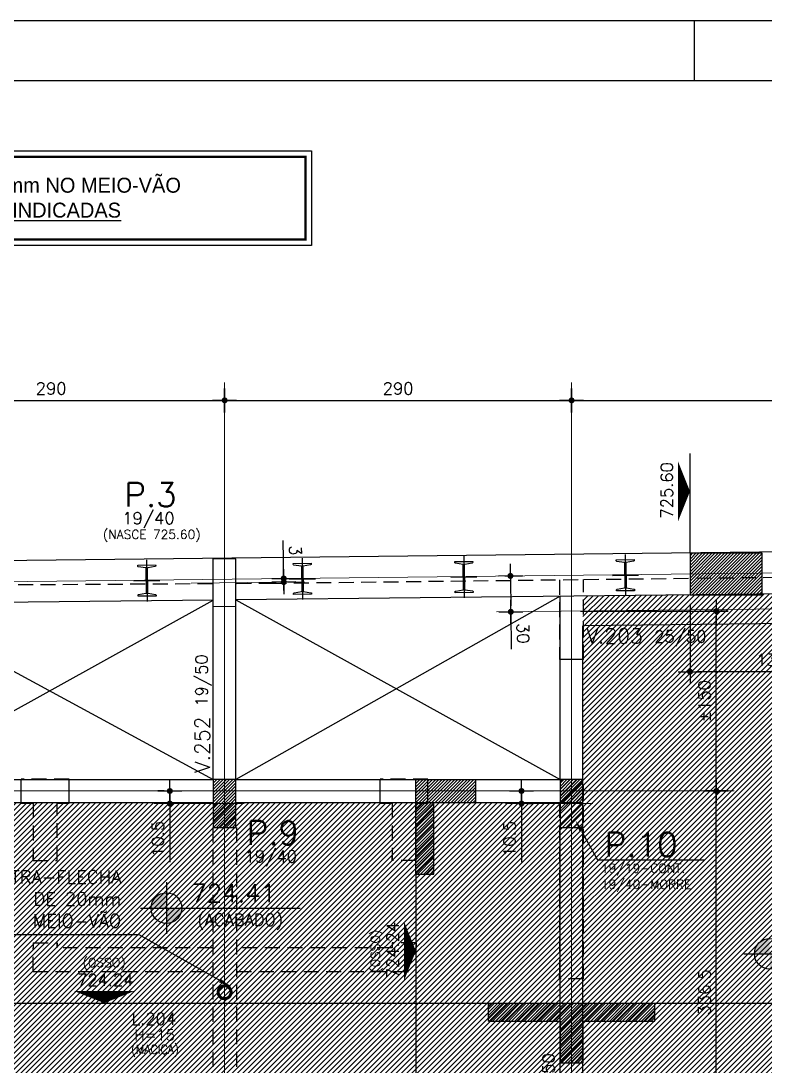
# Model space of a CAD drawing. Header units: inches. Extents: x 0 to 5940, y 0 to 4205.
# Drawn here: x 1677 to 2299, y 3331 to 4205 of the extents above; entities that cross this region are included whole.
import ezdxf
from ezdxf.enums import TextEntityAlignment as Align

# ---------------------------------------------------------------- set-up
doc = ezdxf.new("R2010")
doc.units = ezdxf.units.IN
doc.header["$LTSCALE"] = 50
doc.header["$MEASUREMENT"] = 0
doc.linetypes.add('HIDDEN', pattern=[0.375, 0.25, -0.125])
for name, color, linetype in [('ALVENARIA', 10, 'HIDDEN'), ('CONTRA-FLECHA', 152, 'Continuous'), ('CORTE-FORMA', 1, 'Continuous'), ('COTA', 6, 'Continuous'), ('FO-HACHURA_PILAR-CONT', 252, 'Continuous'), ('FO-HACHURA_PILAR-MORRE', 252, 'Continuous'), ('FO-TEXTO-LAJES', 152, 'Continuous'), ('FO-TEXTO-VIGAS', 3, 'Continuous'), ('FOLHA', 7, 'Continuous'), ('HACHUR LAJE', 141, 'Continuous'), ('NIVEL', 3, 'Continuous'), ('NIVEL-ARQUITETURA', 3, 'Continuous'), ('P-C', 1, 'Continuous'), ('P-M', 7, 'Continuous'), ('P-N', 5, 'Continuous'), ('PERFIL-CORTINA', 253, 'Continuous'), ('PILAR METALICO', 210, 'Continuous')]:
    doc.layers.add(name, color=color, linetype=linetype)
for name, color, linetype, lineweight in [('FO-Eixos', 150, 'Continuous', 5), ('FO-Textos dos pilares', 3, 'Continuous', 20), ('FO-Vigas', 2, 'Continuous', 30), ('SEM LAJE', 8, 'Continuous', 30)]:
    doc.layers.add(name, color=color, linetype=linetype, lineweight=lineweight)
doc.styles.add('ROMANS', font='romans.shx')
doc.dimstyles.new('COTA_50', dxfattribs={"dimscale": 5, "dimtxt": 2, "dimasz": 1, "dimexe": 2, "dimexo": 1.5, "dimgap": 1, "dimtad": 1, "dimzin": 12, "dimdsep": 46, "dimtxsty": 'ROMANS', "dimblk1": 'COTA', "dimblk2": 'COTA', "dimsah": 1, "dimcen": -4, "dimdle": 1.5, "dimclrd": 6, "dimclre": 6, "dimclrt": 3, "dimadec": 0, "dimazin": 0, "dimtfac": 1, "dimtofl": 0, "dimtmove": 0, "dimatfit": 3, "dimldrblk": 'COTA', "dimfxl": 1, "dimtolj": 1, "dimtzin": 12, "dimarcsym": 0})
doc.dimstyles.new('NOTA', dxfattribs={"dimscale": 5, "dimtxt": 2, "dimasz": 2, "dimexe": 1.5, "dimexo": 2, "dimgap": 1, "dimtad": 1, "dimdec": 1, "dimzin": 12, "dimdsep": 46, "dimtxsty": 'ROMANS', "dimcen": 0.09, "dimclrd": 8, "dimclre": 8, "dimclrt": 3, "dimadec": 0, "dimazin": 0, "dimtfac": 1, "dimtdec": 1, "dimtofl": 0, "dimtmove": 0, "dimatfit": 3, "dimfxl": 1, "dimtolj": 1, "dimtzin": 12, "dimarcsym": 0})
pattern_1 = [(45, (-4662.459, 9121.8574), (-1.3258252, 1.3258252), [])]

# ---------------------------------------------------------------- blocks, each defined once
blk = doc.blocks.new('COTA')
at = {"layer": 'COTA'}
for p, q in [((0, -2), (0, 2)), ((2, 0), (-2, 0))]:
    blk.add_line(p, q, dxfattribs=at)
at = {"layer": 'COTA', "const_width": 0.5}
blk.add_lwpolyline([(-0.25, 0, 1), (0.25, 0, 1)], format="xyb", close=True, dxfattribs=at)
blk = doc.blocks.new('*D39')
at = {"layer": 'COTA', "color": 6, "lineweight": -2, "transparency": 16777216}
for p, q in [((2236.31, 3717.71), (2236.31, 3650.92)), ((2372.31, 3661.45), (2372.31, 3670.92)), ((2367.31, 3660.92), (2241.31, 3660.92))]:
    blk.add_line(p, q, dxfattribs=at)
at = {"layer": 'Defpoints', "color": 0, "transparency": 16777216}
for p in [(2236.31, 3725.21), (2236.31, 3660.92), (2372.31, 3653.95)]:
    blk.add_point(p, dxfattribs=at)
at = {"layer": 'COTA', "color": 6, "lineweight": -2, "transparency": 16777216, "xscale": 5, "yscale": 5, "zscale": 5, "rotation": 180}
blk.add_blockref('COTA', (2236.31, 3660.92), dxfattribs=at)
at = {"layer": 'COTA', "color": 6, "lineweight": -2, "transparency": 16777216, "xscale": 5, "yscale": 5, "zscale": 5}
blk.add_blockref('COTA', (2372.31, 3660.92), dxfattribs=at)
at = {"layer": 'COTA', "color": 3, "transparency": 16777216, "insert": (2304.31, 3670.92), "char_height": 10, "attachment_point": 5, "style": 'ROMANS'}
blk.add_mtext('\\A1;136', dxfattribs=at)
blk = doc.blocks.new('*D72')
at = {"layer": 'COTA', "color": 6, "lineweight": -2, "transparency": 16777216}
for p, q in [((1557.3, 3878.96), (1557.3, 3897.76)), ((1847.3, 3878.96), (1847.3, 3897.76)), ((1562.3, 3887.76), (1842.3, 3887.76))]:
    blk.add_line(p, q, dxfattribs=at)
at = {"layer": 'Defpoints', "color": 0, "transparency": 16777216}
for p in [(1847.3, 3887.76), (1557.3, 3871.46), (1847.3, 3871.46)]:
    blk.add_point(p, dxfattribs=at)
at = {"layer": 'COTA', "color": 6, "lineweight": -2, "transparency": 16777216, "xscale": 5, "yscale": 5, "zscale": 5, "rotation": 180}
blk.add_blockref('COTA', (1557.3, 3887.76), dxfattribs=at)
at = {"layer": 'COTA', "color": 6, "lineweight": -2, "transparency": 16777216, "xscale": 5, "yscale": 5, "zscale": 5}
blk.add_blockref('COTA', (1847.3, 3887.76), dxfattribs=at)
at = {"layer": 'COTA', "color": 3, "transparency": 16777216, "insert": (1702.3, 3897.76), "char_height": 10, "attachment_point": 5, "style": 'ROMANS'}
blk.add_mtext('\\A1;290', dxfattribs=at)
blk = doc.blocks.new('*D73')
at = {"layer": 'COTA', "color": 6, "lineweight": -2, "transparency": 16777216}
for p, q in [((1847.3, 3879.67), (1847.3, 3897.76)), ((2137.3, 3879.67), (2137.3, 3897.76)), ((1852.3, 3887.76), (2132.3, 3887.76))]:
    blk.add_line(p, q, dxfattribs=at)
at = {"layer": 'Defpoints', "color": 0, "transparency": 16777216}
for p in [(2137.3, 3887.76), (1847.3, 3872.17), (2137.3, 3872.17)]:
    blk.add_point(p, dxfattribs=at)
at = {"layer": 'COTA', "color": 6, "lineweight": -2, "transparency": 16777216, "xscale": 5, "yscale": 5, "zscale": 5, "rotation": 180}
blk.add_blockref('COTA', (1847.3, 3887.76), dxfattribs=at)
at = {"layer": 'COTA', "color": 6, "lineweight": -2, "transparency": 16777216, "xscale": 5, "yscale": 5, "zscale": 5}
blk.add_blockref('COTA', (2137.3, 3887.76), dxfattribs=at)
at = {"layer": 'COTA', "color": 3, "transparency": 16777216, "insert": (1992.3, 3897.76), "char_height": 10, "attachment_point": 5, "style": 'ROMANS'}
blk.add_mtext('\\A1;290', dxfattribs=at)
blk = doc.blocks.new('*D74')
at = {"layer": 'COTA', "color": 6, "lineweight": -2, "transparency": 16777216}
for p, q in [((2137.3, 3880.16), (2137.3, 3897.76)), ((2650.3, 3880.16), (2650.3, 3897.76)), ((2142.3, 3887.76), (2645.3, 3887.76))]:
    blk.add_line(p, q, dxfattribs=at)
at = {"layer": 'Defpoints', "color": 0, "transparency": 16777216}
for p in [(2650.3, 3887.76), (2137.3, 3872.66), (2650.3, 3872.66)]:
    blk.add_point(p, dxfattribs=at)
at = {"layer": 'COTA', "color": 6, "lineweight": -2, "transparency": 16777216, "xscale": 5, "yscale": 5, "zscale": 5, "rotation": 180}
blk.add_blockref('COTA', (2137.3, 3887.76), dxfattribs=at)
at = {"layer": 'COTA', "color": 6, "lineweight": -2, "transparency": 16777216, "xscale": 5, "yscale": 5, "zscale": 5}
blk.add_blockref('COTA', (2650.3, 3887.76), dxfattribs=at)
at = {"layer": 'COTA', "color": 3, "transparency": 16777216, "insert": (2393.8, 3897.76), "char_height": 10, "attachment_point": 5, "style": 'ROMANS'}
blk.add_mtext('\\A1;513', dxfattribs=at)
blk = doc.blocks.new('*D208')
at = {"layer": 'COTA', "color": 6, "lineweight": -2, "transparency": 16777216}
for p, q in [((2081.61, 3740.96), (2096.16, 3741.12)), ((2086.21, 3736.01), (2086.44, 3716.01)), ((2081.95, 3710.96), (2096.49, 3711.12)), ((2086.5, 3711.01), (2086.85, 3679.82))]:
    blk.add_line(p, q, dxfattribs=at)
at = {"layer": 'Defpoints', "color": 0, "transparency": 16777216}
for p in [(2074.11, 3740.87), (2074.45, 3710.88), (2086.5, 3711.01)]:
    blk.add_point(p, dxfattribs=at)
at = {"layer": 'COTA', "color": 6, "lineweight": -2, "transparency": 16777216, "xscale": 5, "yscale": 5, "zscale": 5}
for p, rotation in [((2086.16, 3741.01), 90.64771208237049), ((2086.5, 3711.01), 270.6477120823705)]:
    blk.add_blockref('COTA', p, dxfattribs=dict(at, rotation=rotation))
at = {"layer": 'COTA', "color": 3, "transparency": 16777216, "insert": (2096.7, 3693.03), "char_height": 10, "attachment_point": 5, "rotation": 270.64771, "style": 'ROMANS'}
blk.add_mtext('\\A1;30', dxfattribs=at)
blk = doc.blocks.new('*D233')
at = {"layer": 'COTA', "color": 6, "lineweight": -2, "transparency": 16777216}
for p, q in [((2256.34, 3561.21), (2268.27, 3561.21)), ((2258.27, 3229.71), (2258.27, 3556.21)), ((2256.34, 3224.71), (2268.27, 3224.71))]:
    blk.add_line(p, q, dxfattribs=at)
at = {"layer": 'Defpoints', "color": 0, "transparency": 16777216}
for p in [(2248.84, 3561.21), (2258.27, 3561.21), (2248.84, 3224.71)]:
    blk.add_point(p, dxfattribs=at)
at = {"layer": 'COTA', "color": 6, "lineweight": -2, "transparency": 16777216, "xscale": 5, "yscale": 5, "zscale": 5}
for p, rotation in [((2258.27, 3561.21), 90), ((2258.27, 3224.71), 270)]:
    blk.add_blockref('COTA', p, dxfattribs=dict(at, rotation=rotation))
at = {"layer": 'COTA', "color": 3, "transparency": 16777216, "insert": (2248.27, 3392.96), "char_height": 10, "attachment_point": 5, "rotation": 90, "style": 'ROMANS'}
blk.add_mtext('\\A1;336.5', dxfattribs=at)
blk = doc.blocks.new('*D236')
at = {"layer": 'COTA', "color": 6, "lineweight": -2, "transparency": 16777216}
for p, q in [((2144.8, 3711.59), (2268.27, 3711.59)), ((2258.27, 3566.21), (2258.27, 3706.59)), ((2253.19, 3561.21), (2268.27, 3561.21))]:
    blk.add_line(p, q, dxfattribs=at)
at = {"layer": 'Defpoints', "color": 0, "transparency": 16777216}
for p in [(2137.3, 3711.59), (2258.27, 3711.59), (2245.69, 3561.21)]:
    blk.add_point(p, dxfattribs=at)
at = {"layer": 'COTA', "color": 6, "lineweight": -2, "transparency": 16777216, "xscale": 5, "yscale": 5, "zscale": 5}
for p, rotation in [((2258.27, 3711.59), 90), ((2258.27, 3561.21), 270)]:
    blk.add_blockref('COTA', p, dxfattribs=dict(at, rotation=rotation))
at = {"layer": 'COTA', "color": 3, "transparency": 16777216, "insert": (2248.27, 3636.4), "char_height": 10, "attachment_point": 5, "rotation": 90, "style": 'ROMANS'}
blk.add_mtext('\\A1;%%P150', dxfattribs=at)
blk = doc.blocks.new('*D253')
at = {"layer": 'COTA', "color": 6, "lineweight": -2, "transparency": 16777216}
for p, q in [((1896.68, 3738.87), (1896.32, 3770.58)), ((1896.62, 3743.87), (1896.57, 3748.87)), ((1900.24, 3738.91), (1906.68, 3738.98)), ((1900.27, 3735.91), (1906.71, 3735.98)), ((1896.77, 3730.87), (1896.83, 3725.87))]:
    blk.add_line(p, q, dxfattribs=at)
at = {"layer": 'Defpoints', "color": 0, "transparency": 16777216}
for p in [(1892.74, 3738.82), (1892.77, 3735.82), (1896.68, 3738.87)]:
    blk.add_point(p, dxfattribs=at)
at = {"layer": 'COTA', "color": 6, "lineweight": -2, "transparency": 16777216, "xscale": 5, "yscale": 5, "zscale": 5}
for p, rotation in [((1896.68, 3738.87), 270.6477120823548), ((1896.71, 3735.87), 90.64771208235483)]:
    blk.add_blockref('COTA', p, dxfattribs=dict(at, rotation=rotation))
at = {"layer": 'COTA', "color": 3, "transparency": 16777216, "insert": (1906.42, 3762.36), "char_height": 10, "attachment_point": 5, "rotation": 270.64771, "style": 'ROMANS'}
blk.add_mtext('\\A1;3', dxfattribs=at)
blk = doc.blocks.new('*D258')
at = {"layer": 'COTA', "color": 6, "lineweight": -2, "transparency": 16777216}
for p, q in [((1801.51, 3566.21), (1801.51, 3571.21)), ((1796.77, 3561.21), (1791.51, 3561.21)), ((1796.77, 3550.71), (1791.51, 3550.71)), ((1801.51, 3545.71), (1801.51, 3501.66))]:
    blk.add_line(p, q, dxfattribs=at)
at = {"layer": 'Defpoints', "color": 0, "transparency": 16777216}
for p in [(1804.27, 3561.21), (1801.51, 3550.71), (1804.27, 3550.71)]:
    blk.add_point(p, dxfattribs=at)
at = {"layer": 'COTA', "color": 6, "lineweight": -2, "transparency": 16777216, "xscale": 5, "yscale": 5, "zscale": 5}
for p, rotation in [((1801.51, 3561.21), 270), ((1801.51, 3550.71), 90)]:
    blk.add_blockref('COTA', p, dxfattribs=dict(at, rotation=rotation))
at = {"layer": 'COTA', "color": 3, "transparency": 16777216, "insert": (1791.51, 3521.18), "char_height": 10, "attachment_point": 5, "rotation": 90, "style": 'ROMANS'}
blk.add_mtext('\\A1;10.5', dxfattribs=at)
blk = doc.blocks.new('*D259')
at = {"layer": 'COTA', "color": 6, "lineweight": -2, "transparency": 16777216}
for p, q in [((2095.43, 3566.21), (2095.43, 3571.21)), ((2100.4, 3561.21), (2105.43, 3561.21)), ((2100.4, 3550.71), (2105.43, 3550.71)), ((2095.43, 3545.71), (2095.43, 3501.66))]:
    blk.add_line(p, q, dxfattribs=at)
at = {"layer": 'Defpoints', "color": 0, "transparency": 16777216}
for p in [(2092.9, 3561.21), (2092.9, 3550.71), (2095.43, 3550.71)]:
    blk.add_point(p, dxfattribs=at)
at = {"layer": 'COTA', "color": 6, "lineweight": -2, "transparency": 16777216, "xscale": 5, "yscale": 5, "zscale": 5}
for p, rotation in [((2095.43, 3561.21), 270), ((2095.43, 3550.71), 90)]:
    blk.add_blockref('COTA', p, dxfattribs=dict(at, rotation=rotation))
at = {"layer": 'COTA', "color": 3, "transparency": 16777216, "insert": (2085.43, 3521.18), "char_height": 10, "attachment_point": 5, "rotation": 90, "style": 'ROMANS'}
blk.add_mtext('\\A1;10.5', dxfattribs=at)
blk = doc.blocks.new('A$7E7B159102C265')
at = {"layer": 'PERFIL-CORTINA'}
for p, q in [((1406.69, 3287.53), (1407.09, 3252.84)), ((1536.68, 3289), (1537.08, 3254.31)), ((1671.68, 3290.53), (1672.07, 3255.83)), ((1806.67, 3292.05), (1807.06, 3257.36)), ((1395.98, 3270.06), (1417.8, 3270.31)), ((1525.97, 3271.53), (1547.79, 3271.78)), ((1660.96, 3273.06), (1682.78, 3273.3)), ((1795.96, 3274.58), (1817.77, 3274.83))]:
    blk.add_line(p, q, dxfattribs=at)
for points in [[(1671.59, 3263.21), (1671.37, 3283.14, 0.348536), (1670.88, 3283.74), (1664.72, 3284.74, -0.348536), (1664.23, 3285.34), (1664.23, 3286.1), (1679.22, 3286.26), (1679.23, 3285.51, -0.348536), (1678.76, 3284.9), (1672.63, 3283.76, 0.348536), (1672.15, 3283.15), (1672.38, 3263.22, 0.348536), (1672.87, 3262.62), (1679.02, 3261.62, -0.348536), (1679.51, 3261.02), (1679.52, 3260.27), (1664.52, 3260.1), (1664.51, 3260.85, -0.348536), (1664.99, 3261.47), (1671.12, 3262.6, 0.34905), (1671.59, 3263.21)], [(1806.58, 3264.74), (1806.36, 3284.67, 0.348536), (1805.87, 3285.27), (1799.72, 3286.26, -0.348536), (1799.23, 3286.87), (1799.22, 3287.62), (1814.22, 3287.79), (1814.22, 3287.04, -0.348536), (1813.75, 3286.42), (1807.62, 3285.29, 0.348536), (1807.14, 3284.67), (1807.37, 3264.75, 0.348536), (1807.86, 3264.14), (1814.01, 3263.15, -0.348536), (1814.5, 3262.55), (1814.51, 3261.79), (1799.51, 3261.62), (1799.5, 3262.38, -0.348536), (1799.98, 3262.99), (1806.11, 3264.13, 0.34905), (1806.58, 3264.74)], [(1406.61, 3260.22), (1406.38, 3280.14, 0.348536), (1405.89, 3280.75), (1399.74, 3281.74, -0.348536), (1399.25, 3282.35), (1399.24, 3283.1), (1414.24, 3283.27), (1414.25, 3282.52, -0.348536), (1413.77, 3281.9), (1407.65, 3280.77, 0.348536), (1407.17, 3280.15), (1407.4, 3260.23, 0.348536), (1407.88, 3259.62), (1414.04, 3258.63, -0.348536), (1414.53, 3258.02), (1414.54, 3257.27), (1399.54, 3257.1), (1399.53, 3257.86, -0.348536), (1400, 3258.47), (1406.13, 3259.6, 0.34905), (1406.61, 3260.22)], [(1536.6, 3261.69), (1536.37, 3281.61, 0.348536), (1535.88, 3282.22), (1529.73, 3283.21, -0.348536), (1529.24, 3283.82), (1529.23, 3284.57), (1544.23, 3284.74), (1544.24, 3283.98, -0.348536), (1543.77, 3283.37), (1537.64, 3282.24, 0.348536), (1537.16, 3281.62), (1537.39, 3261.7, 0.348536), (1537.88, 3261.09), (1544.03, 3260.1, -0.348536), (1544.52, 3259.49), (1544.53, 3258.74), (1529.53, 3258.57), (1529.52, 3259.32, -0.348536), (1530, 3259.94), (1536.12, 3261.07, 0.34905), (1536.6, 3261.69)]]:
    blk.add_lwpolyline(points, format="xyb", dxfattribs=at)

msp = doc.modelspace()

# ---------------------------------------------------------------- hatches: boundary and pattern name
at = {"layer": 'CORTE-FORMA'}
h = msp.add_hatch(dxfattribs=at)
h.set_pattern_fill('ANSI31', color=70, scale=15)
h.set_pattern_definition([(45, (-3172.3252, 9138.7036), (-1.3258252, 1.3258252), [])])
h.paths.add_polyline_path([(2236.308, 3725.208), (2296.308, 3725.208), (2296.308, 3760.208), (2236.308, 3760.208)])
h = msp.add_hatch(dxfattribs=at)
h.set_pattern_fill('ANSI31', color=70, scale=15)
h.set_pattern_definition(pattern_1)
h.paths.add_polyline_path([(2022.192, 3551.707), (2057.192, 3551.707), (2057.192, 3570.707), (2007.192, 3570.707), (2007.192, 3491.707), (2022.192, 3491.707)])
h = msp.add_hatch(dxfattribs=at)
h.set_pattern_fill('ANSI31', color=70, scale=15)
h.set_pattern_definition(pattern_1)
h.paths.add_polyline_path([(2127.804, 3368.876), (2127.804, 3333.876), (2146.804, 3333.876), (2146.804, 3368.876), (2206.804, 3368.876), (2206.804, 3383.876), (2067.804, 3383.876), (2067.804, 3368.876)])
at = {"layer": 'FO-HACHURA_PILAR-CONT'}
h = msp.add_hatch(dxfattribs=at)
h.set_pattern_fill('ANSI31', color=256, scale=15)
h.set_pattern_definition(pattern_1)
h.paths.add_polyline_path([(1837.804, 3570.707), (1837.804, 3530.707), (1856.804, 3530.707), (1856.804, 3570.707)])
h = msp.add_hatch(dxfattribs=at)
h.set_pattern_fill('ANSI31', color=256, scale=15)
h.set_pattern_definition([(45, (-4372.459, 9121.8574), (-1.3258252, 1.3258252), [])])
h.paths.add_polyline_path([(2127.804, 3570.707), (2127.804, 3551.707), (2146.804, 3551.707), (2146.804, 3570.707)])
at = {"layer": 'FO-HACHURA_PILAR-MORRE'}
h = msp.add_hatch(dxfattribs=at)
h.set_pattern_fill('ANSI31', color=256, scale=35)
h.set_pattern_definition([(45, (-4340.959, 9121.8574), (-3.0935922, 3.0935922), [])])
h.paths.add_polyline_path([(2146.804, 3570.707), (2137.304, 3570.707), (2127.804, 3570.707), (2127.804, 3550.707), (2127.804, 3530.707), (2137.304, 3530.707), (2146.804, 3530.707), (2146.804, 3550.707)])
at = {"layer": 'HACHUR LAJE'}
h = msp.add_hatch(dxfattribs=at)
h.set_pattern_fill('ANSI31', color=21, scale=25)
h.set_pattern_definition([(45, (-4662.459, 9121.8574), (-2.2097087, 2.2097087), [])])
h.paths.add_polyline_path([(2632.304, 3729.683), (2146.804, 3724.194), (2146.804, 3551.707), (1547.804, 3551.707), (1547.804, 3717.422), (1078.304, 3712.114), (1078.304, 3212.207), (1077.804, 3212.207), (1077.804, 2266.207), (1547.804, 2266.207), (1547.804, 3159.707), (2146.804, 3159.707), (2146.804, 2266.207), (2632.804, 2266.207), (2632.804, 3212.207), (2632.304, 3212.207)])
at = {"layer": 'NIVEL-ARQUITETURA'}
h = msp.add_hatch(color=1, dxfattribs=at)
h.paths.add_polyline_path([(1810.519, 3458.447), (1811.495, 3463.355), (1798.67, 3463.355), (1798.67, 3454.426), (1803.99, 3451.781), (1807.739, 3454.286)])
h.paths.add_polyline_path([(1798.67, 3454.426), (1798.67, 3450.53), (1803.578, 3451.506), (1803.99, 3451.781)])
h.paths.add_polyline_path([(1798.67, 3476.18), (1793.762, 3475.204), (1789.602, 3472.424), (1786.821, 3468.263), (1785.845, 3463.355), (1798.67, 3463.355)])
h = msp.add_hatch(color=1, dxfattribs=at)
h.paths.add_polyline_path([(2314.783, 3420.25), (2315.759, 3425.158), (2302.934, 3425.158), (2302.934, 3416.229), (2308.254, 3413.584), (2312.003, 3416.089)])
h.paths.add_polyline_path([(2302.934, 3416.229), (2302.934, 3412.333), (2307.842, 3413.309), (2308.254, 3413.584)])
h.paths.add_polyline_path([(2302.934, 3437.983), (2298.026, 3437.006), (2293.865, 3434.226), (2291.085, 3430.065), (2290.109, 3425.158), (2302.934, 3425.158)])

# ---------------------------------------------------------------- linework, layer by layer
at = {"layer": 'ALVENARIA'}
for p, q in [((2137.27, 3671.172), (2127.27, 3671.172)), ((2147.27, 3671.172), (2137.27, 3671.172)), ((1677.27, 3561.172), (1677.27, 3571.172)), ((1717.27, 3561.172), (1717.27, 3571.172)), ((1977.27, 3561.172), (1977.27, 3571.172)), ((2017.27, 3561.172), (2017.27, 3571.172)), ((1677.27, 3551.172), (1677.27, 3561.172)), ((1717.27, 3551.172), (1717.27, 3561.172)), ((1977.27, 3551.172), (1977.27, 3561.172)), ((2017.27, 3551.172), (2017.27, 3561.172)), ((1677.27, 3551.172), (1682.27, 3551.172)), ((1717.27, 3551.172), (1712.27, 3551.172)), ((1977.27, 3551.172), (1982.27, 3551.172)), ((2017.27, 3551.172), (2012.27, 3551.172)), ((1687.27, 3503.172), (1687.27, 3507.172)), ((1707.27, 3503.172), (1707.27, 3506.172)), ((1987.27, 3503.172), (1987.27, 3506.172)), ((2007.27, 3503.172), (2007.27, 3507.172)), ((1687.27, 3503.172), (1707.27, 3503.172)), ((2007.27, 3503.172), (1987.27, 3503.172)), ((1687.27, 3434.172), (1687.27, 3430.172)), ((1687.27, 3434.172), (1707.27, 3434.172)), ((1707.27, 3434.172), (1707.27, 3431.172)), ((1987.27, 3434.172), (1987.27, 3431.172)), ((2007.27, 3434.172), (1987.27, 3434.172)), ((2007.27, 3434.172), (2007.27, 3430.172)), ((2147.27, 3404.172), (2147.27, 3408.172)), ((2127.27, 3404.172), (2127.27, 3407.172)), ((2147.27, 3404.172), (2127.27, 3404.172))]:
    msp.add_line(p, q, dxfattribs=at)
at = {"layer": 'ALVENARIA', "flags": 128}
for points in [[(2147.508, 3738.042), (2426.314, 3741.351)], [(1393.461, 3732.192), (1837.27, 3734.669)], [(1857.27, 3734.781), (1886.47, 3734.944)], [(1886.47, 3734.944), (2147.508, 3738.042)], [(2127.27, 3737.802), (2127.27, 3671.172)], [(2147.27, 3671.172), (2147.27, 3738.039)], [(1717.27, 3571.172), (1677.27, 3571.172)], [(2017.27, 3571.172), (1977.27, 3571.172)], [(2147.27, 3404.172), (2147.27, 3571.172)], [(1677.27, 3551.172), (1687.27, 3551.172)], [(1687.27, 3551.172), (1687.27, 3503.172)], [(1707.27, 3551.172), (1717.27, 3551.172)], [(1707.27, 3503.172), (1707.27, 3551.172)], [(1977.27, 3551.172), (1987.27, 3551.172)], [(1987.27, 3551.172), (1987.27, 3503.172)], [(2007.27, 3551.172), (2017.27, 3551.172)], [(2007.27, 3503.172), (2007.27, 3551.172)], [(2127.27, 3551.172), (2127.27, 3404.172)], [(1837.338, 3530.707), (1837.338, 3320.172)], [(1857.27, 3530.707), (1857.27, 3320.172)], [(1857.27, 3530.707), (1857.27, 3320.172)], [(1687.27, 3434.172), (1687.27, 3430.172)], [(1707.27, 3430.172), (1707.27, 3434.172)], [(1987.27, 3434.172), (1987.27, 3430.172)], [(2007.27, 3430.172), (2007.27, 3434.172)], [(1687.27, 3410.172), (1687.27, 3430.172)], [(1837.27, 3430.172), (1707.27, 3430.172)], [(1987.27, 3430.172), (1857.27, 3430.172)], [(2007.27, 3410.172), (2007.27, 3430.172)], [(1687.27, 3410.172), (1837.27, 3410.172)], [(1857.27, 3410.172), (2007.27, 3410.172)]]:
    msp.add_lwpolyline(points, dxfattribs=at)
at = {"layer": 'CONTRA-FLECHA', "color": 252}
msp.add_lwpolyline([(1358.915, 4096.29), (1919.956, 4096.29), (1919.956, 4017.252), (1358.915, 4017.252)], close=True, dxfattribs=at)
at = {"layer": 'CONTRA-FLECHA', "color": 252, "const_width": 2}
msp.add_lwpolyline([(1363.915, 4091.29), (1914.956, 4091.29), (1914.956, 4022.252), (1363.915, 4022.252)], close=True, dxfattribs=at)
at = {"layer": 'CONTRA-FLECHA', "linetype": 'Continuous', "const_width": 2.56}
msp.add_lwpolyline([(1843.486, 3389.139, 1), (1851.122, 3396.775, 1)], format="xyb", close=True, dxfattribs=at)
at = {"layer": 'CORTE-FORMA'}
for p, q in [((2236.308, 3760.208), (2236.308, 3725.208)), ((2236.308, 3760.208), (2296.308, 3760.208)), ((2296.308, 3760.208), (2296.308, 3725.208)), ((2236.308, 3725.208), (2296.308, 3725.208)), ((2007.192, 3570.707), (2057.192, 3570.707)), ((2007.192, 3491.707), (2007.192, 3570.707)), ((2057.192, 3551.707), (2057.192, 3570.707)), ((2022.192, 3551.707), (2057.192, 3551.707)), ((2022.192, 3491.707), (2022.192, 3551.707)), ((2067.804, 3383.876), (2206.804, 3383.876)), ((2067.804, 3368.876), (2127.804, 3368.876)), ((2127.804, 3368.876), (2127.804, 3333.876)), ((2146.804, 3368.876), (2206.804, 3368.876)), ((2146.804, 3368.876), (2146.804, 3333.876)), ((2127.804, 3333.876), (2146.804, 3333.876))]:
    msp.add_line(p, q, dxfattribs=at)
at = {"layer": 'CORTE-FORMA', "color": 70}
for p, q in [((2007.192, 3491.707), (2022.192, 3491.707)), ((2067.804, 3368.876), (2067.804, 3383.876)), ((2206.804, 3368.876), (2206.804, 3383.876))]:
    msp.add_line(p, q, dxfattribs=at)
at = {"layer": 'CORTE-FORMA', "color": 8}
for p, q in [((2007.192, 3491.707), (2007.192, 3297.207)), ((1626.804, 3383.876), (2067.445, 3383.876)), ((2206.804, 3383.876), (2572.304, 3383.876))]:
    msp.add_line(p, q, dxfattribs=at)
at = {"layer": 'COTA'}
msp.add_line((2236.308, 3760.208), (2236.308, 3843.233), dxfattribs=at)
at = {"layer": 'COTA', "color": 8}
for p, q in [((2145.467, 3527.719), (2158.925, 3503.527)), ((2158.925, 3503.527), (2248.751, 3503.527))]:
    msp.add_line(p, q, dxfattribs=at)
msp.add_solid([(2146.923, 3528.529), (2140.605, 3536.458), (2144.01, 3526.909)], dxfattribs=at)
at = {"layer": 'FO-Eixos'}
for p, q in [((1847.304, 1775.952), (1847.304, 3902.756)), ((2137.304, 2035.401), (2137.304, 3902.756)), ((3473.627, 3756.695), (285.704, 3720.655)), ((1914.049, 3736.064), (1819.226, 3734.992)), ((3168.959, 3723.249), (2074.428, 3710.875)), ((1423.594, 3561.207), (2273.274, 3561.207)), ((1863.751, 3550.707), (1788.548, 3550.707)), ((2081.953, 3550.707), (2154.961, 3550.707))]:
    msp.add_line(p, q, dxfattribs=at)
at = {"layer": 'FO-Vigas'}
for p, q in [((3377.271, 3773.107), (383.071, 3739.257)), ((3342.271, 3737.709), (1856.804, 3720.916)), ((2127.804, 3570.707), (2127.804, 3723.979)), ((1837.804, 3720.701), (382.964, 3704.253)), ((1837.804, 3570.707), (1837.804, 3715.2)), ((1856.804, 3570.707), (1856.804, 3715.415)), ((2632.804, 3704.687), (2146.804, 3699.192)), ((2146.804, 3570.707), (2146.804, 3699.192)), ((1566.804, 3570.707), (1837.804, 3570.707)), ((1856.804, 3570.707), (2127.804, 3570.707)), ((2146.804, 3540.707), (2146.804, 3561.207)), ((1566.804, 3551.707), (1837.804, 3551.707)), ((1856.804, 3551.707), (2127.804, 3551.707)), ((2127.804, 3237.207), (2127.804, 3530.707)), ((2146.804, 3237.207), (2146.804, 3530.707))]:
    msp.add_line(p, q, dxfattribs=at)
at = {"layer": 'FOLHA'}
msp.add_line((2240, 4155), (2240, 4205), dxfattribs=at)
at = {"layer": 'FOLHA', "color": 1}
msp.add_line((5895, 4155), (125, 4155), dxfattribs=at)
at = {"layer": 'FOLHA'}
msp.add_lwpolyline([(0, 4205), (0, 0), (5940, 0), (5940, 4205)], close=True, dxfattribs=at)
at = {"layer": 'NIVEL', "color": 1}
for points in [[(2236.308, 3811.658, 0, 50, 0), (2226.308, 3811.658, 50, 50, 0)], [(2007.192, 3427.365, 0, 50, 0), (1997.192, 3427.365, 50, 50, 0)], [(1746.712, 3383.876, 0, 50, 0), (1746.712, 3393.876, 50, 50, 0)]]:
    msp.add_lwpolyline(points, format="xyseb", dxfattribs=at)
at = {"layer": 'NIVEL-ARQUITETURA', "color": 1}
for p, q in [((1798.67, 3484.897), (1798.67, 3441.812)), ((1777.128, 3463.355), (1910.543, 3463.355)), ((2281.392, 3425.158), (2414.807, 3425.158))]:
    msp.add_line(p, q, dxfattribs=at)
for centre in [(1798.67, 3463.355), (2302.934, 3425.158)]:
    msp.add_circle(centre, 12.825, dxfattribs=at)
at = {"layer": 'P-C'}
for points in [[(1837.804, 3570.707), (1837.804, 3530.707), (1856.804, 3530.707), (1856.804, 3570.707)], [(2127.804, 3570.707), (2127.804, 3551.707), (2146.804, 3551.707), (2146.804, 3570.707)]]:
    msp.add_lwpolyline(points, close=True, dxfattribs=at)
at = {"layer": 'P-M'}
msp.add_lwpolyline([(2146.804, 3570.707), (2137.304, 3570.707), (2127.804, 3570.707), (2127.804, 3550.707), (2127.804, 3530.707), (2137.304, 3530.707), (2146.804, 3530.707), (2146.804, 3550.707), (2146.804, 3570.707)], close=True, dxfattribs=at)
at = {"layer": 'P-N'}
for p, q in [((1856.804, 3755.418), (1837.804, 3755.203)), ((1837.804, 3715.2), (1837.804, 3755.203)), ((1856.804, 3715.415), (1856.804, 3755.418)), ((1856.804, 3715.415), (1837.804, 3715.2))]:
    msp.add_line(p, q, dxfattribs=at)
at = {"layer": 'SEM LAJE'}
for p, q in [((2127.804, 3723.979), (1856.804, 3570.707)), ((1566.804, 3570.707), (1837.804, 3720.701)), ((1566.804, 3717.637), (1837.804, 3570.707)), ((1856.804, 3720.916), (2127.804, 3570.707))]:
    msp.add_line(p, q, dxfattribs=at)

# ---------------------------------------------------------------- block references
at = {"layer": 'PILAR METALICO'}
msp.add_blockref('A$7E7B159102C265', (375.425, 466.889), dxfattribs=at)

# ---------------------------------------------------------------- texts
at = {"layer": 'CONTRA-FLECHA', "color": 152, "insert": (1384.531, 4057.135), "char_height": 12.5, "attachment_point": 4, "style": 'ROMANS'}
msp.add_mtext('{\\F.shx|c0;DAR CONTRA-FLECHA (C.F.) DE 10mm NO MEIO-VÃO\\PDE \\LTODAS AS VIGAS E LAJES NÃO INDICADAS}', dxfattribs=at)
at = {"layer": 'CONTRA-FLECHA', "insert": (1760.901, 3470.97), "char_height": 11, "attachment_point": 6, "style": 'ROMANS'}
msp.add_mtext('{\\Fromans.shx;CONTRA-FLECHA\\PDE 20mm\\PMEIO-VÃO}', dxfattribs=at)
at = {"layer": 'FO-TEXTO-LAJES', "style": 'ROMANS'}
msp.add_text('L.204', height=10, dxfattribs=at).set_placement((1769.448, 3365.787))
at = {"layer": 'FO-TEXTO-LAJES', "color": 3, "style": 'ROMANS'}
msp.add_text('H=15', height=9, dxfattribs=at).set_placement((1771.875, 3352.706))
at = {"layer": 'FO-TEXTO-LAJES', "color": 4, "style": 'ROMANS', "width": 0.9}
msp.add_text('(MACIÇA)', height=7.5, dxfattribs=at).set_placement((1769.13, 3341.488))
at = {"layer": 'FO-TEXTO-VIGAS', "color": 1, "style": 'ROMANS'}
msp.add_text('V.203', height=12.5, dxfattribs=at).set_placement((2149.734, 3684.601))
at = {"layer": 'FO-TEXTO-VIGAS', "style": 'ROMANS'}
msp.add_text('25/50', height=10, dxfattribs=at).set_placement((2206.342, 3685.421))
for p in [(1833.065, 3631.746), (2123.065, 3298.246)]:
    msp.add_text('19/50', height=10, rotation=90, dxfattribs=at).set_placement(p)
at = {"layer": 'FO-TEXTO-VIGAS', "color": 1, "style": 'ROMANS'}
msp.add_text('V.252', height=12.5, rotation=90, dxfattribs=at).set_placement((1834.898, 3576.361))
at = {"layer": 'FO-Textos dos pilares', "color": 1, "style": 'ROMANS'}
for s, p in [('P.3', (1763.534, 3798.947)), ('P.9', (1865.802, 3516.237)), ('P.10', (2164.951, 3506.376))]:
    msp.add_text(s, height=20, dxfattribs=at).set_placement(p)
at = {"layer": 'FO-Textos dos pilares', "color": 3, "style": 'ROMANS'}
for p in [(1761.774, 3784.254), (1864.042, 3501.545)]:
    msp.add_text('19/40', height=10, dxfattribs=at).set_placement(p)
at = {"layer": 'FO-Textos dos pilares', "color": 4, "style": 'ROMANS'}
for s, p in [('(NASCE 725.60)', (1745.588, 3771.948)), ('19/19-CONT.', (2161.901, 3492.929)), ('19/40-MORRE', (2161.901, 3479.472))]:
    msp.add_text(s, height=7.5, dxfattribs=at).set_placement(p)
at = {"layer": 'NIVEL', "color": 3, "style": 'ROMANS'}
for s, p in [('725.60', (2221.955, 3812.545)), ('724.24', (1992.839, 3428.253))]:
    msp.add_text(s, height=10, rotation=90, dxfattribs=at).set_placement(p, align=Align.CENTER)
at = {"layer": 'NIVEL', "color": 4, "style": 'ROMANS'}
msp.add_text('(OSSO)', height=7.5, rotation=90, dxfattribs=at).set_placement((1977.035, 3427.261), align=Align.CENTER)
msp.add_text('(OSSO)', height=7.5, dxfattribs=at).set_placement((1746.608, 3414.033), align=Align.CENTER)
at = {"layer": 'NIVEL', "color": 3, "style": 'ROMANS'}
msp.add_text('724.24', height=10, dxfattribs=at).set_placement((1747.6, 3398.229), align=Align.CENTER)
at = {"layer": 'NIVEL-ARQUITETURA', "color": 1, "style": 'ROMANS'}
msp.add_text('724.41', height=15, dxfattribs=at).set_placement((1819.525, 3468.214))
at = {"layer": 'NIVEL-ARQUITETURA', "color": 3, "style": 'ROMANS'}
msp.add_text('(ACABADO)', height=10, dxfattribs=at).set_placement((1860.284, 3448.477), align=Align.CENTER)

# ---------------------------------------------------------------- dimensions: what is measured, and where the dimension line sits
at = {"layer": 'COTA'}
for base, p1, p2, picture, middle in [((1847.304, 3887.756), (1557.304, 3871.46), (1847.304, 3871.46), '*D72', (1702.304, 3897.756)), ((2137.304, 3887.756), (1847.304, 3872.171), (2137.304, 3872.171), '*D73', (1992.304, 3897.756)), ((2650.304, 3887.756), (2137.304, 3872.664), (2650.304, 3872.664), '*D74', (2393.804, 3897.756)), ((2236.308, 3660.92), (2372.308, 3653.954), (2236.308, 3725.208), '*D39', (2304.308, 3670.92))]:
    dim = msp.add_linear_dim(base=base, p1=p1, p2=p2, dimstyle='COTA_50', dxfattribs=at)
    dim.commit()
    dim.dimension.update_dxf_attribs({"geometry": picture, "text_midpoint": middle})
for base, p1, p2, angle, picture, middle in [((1896.68, 3738.867), (1892.773, 3735.823), (1892.739, 3738.823), 90.647712, '*D253', (1896.416, 3762.242)), ((2086.495, 3711.011), (2074.107, 3740.873), (2074.447, 3710.875), 270.647712, '*D208', (2086.7, 3692.917))]:
    dim = msp.add_linear_dim(base=base, p1=p1, p2=p2, angle=angle, dimstyle='COTA_50', dxfattribs=at)
    dim.commit()
    dim.dimension.update_dxf_attribs({"geometry": picture, "text_midpoint": middle, "dimtype": 161})
dim = msp.add_linear_dim(base=(2258.274, 3711.586), p1=(2245.686, 3561.207), p2=(2137.304, 3711.586), angle=90, text='%%P150', dimstyle='COTA_50', dxfattribs=at)
dim.commit()
dim.dimension.update_dxf_attribs({"geometry": '*D236', "text_midpoint": (2248.274, 3636.396)})
for base, p1, p2, picture, middle in [((1801.514, 3550.707), (1804.269, 3561.207), (1804.269, 3550.707), '*D258', (1791.514, 3521.183)), ((2095.432, 3550.707), (2092.904, 3561.207), (2092.904, 3550.707), '*D259', (2085.432, 3521.183)), ((2258.274, 3561.207), (2248.845, 3224.707), (2248.845, 3561.207), '*D233', (2248.274, 3392.957))]:
    dim = msp.add_linear_dim(base=base, p1=p1, p2=p2, angle=90, dimstyle='COTA_50', dxfattribs=at)
    dim.commit()
    dim.dimension.update_dxf_attribs({"geometry": picture, "text_midpoint": middle})

# ---------------------------------------------------------------- leaders
at = {"layer": 'CONTRA-FLECHA', "color": 8, "annotation_type": 0, "has_hookline": 1, "hookline_direction": 1, "text_width": 134.619}
msp.add_leader([(1852.077, 3397.73), (1775.901, 3441.089), (1765.901, 3441.089)], dimstyle='NOTA', dxfattribs=at)

doc.saveas('drawing.dxf')
